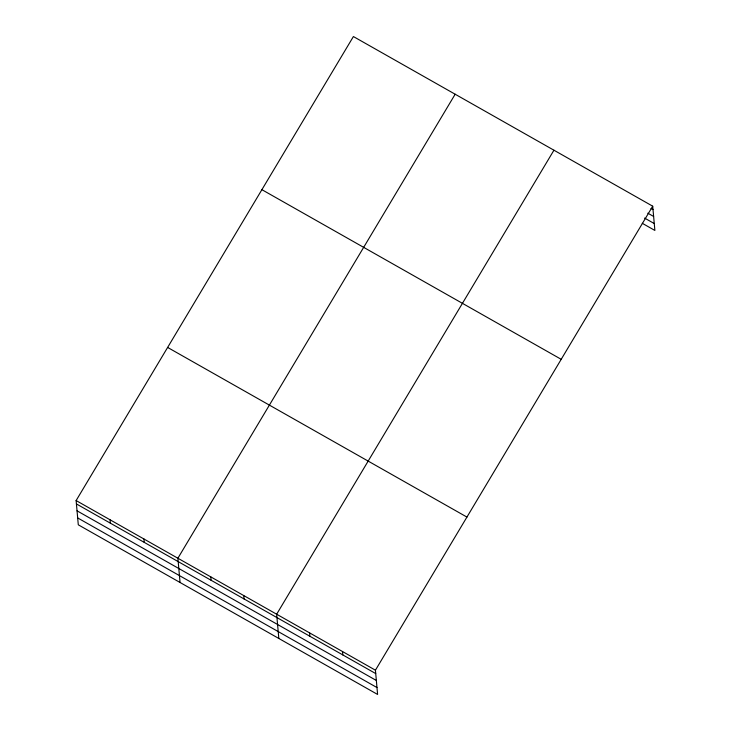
<?xml version="1.0" encoding="UTF-8"?>
<svg xmlns="http://www.w3.org/2000/svg" width="731" height="731" viewBox="0 0 731 731"><rect width="100%" height="100%" fill="white"/><g stroke="black" fill="none" stroke-linecap="round" stroke-linejoin="round"><path stroke-width="1.1" d="M652.71 206.188L375.432 670.199L377.598 694.45L78.29 524.812L76.125 500.561L353.402 36.55L652.71 206.188L654.875 230.439L642.284 223.302M455.166 94.226L177.889 558.237L180.054 582.488M553.943 150.211L276.656 614.223L278.822 638.465M651.074 208.472L653.011 209.569M647.812 213.169L653.624 216.458M644.578 218.066L654.263 223.558M261.899 189.676L561.207 359.314M167.627 347.435L466.935 517.082M76.125 500.561L375.432 670.199M76.426 503.933L375.734 673.58M77.038 510.823L376.346 680.47M77.678 517.923L376.977 687.56M342.51 651.54L342.812 654.921M309.588 632.882L309.889 636.262M243.734 595.555L244.035 598.936M210.811 576.896L211.113 580.277M143.97 539.012L144.272 542.393M110.043 519.787L110.344 523.168"/></g></svg>
